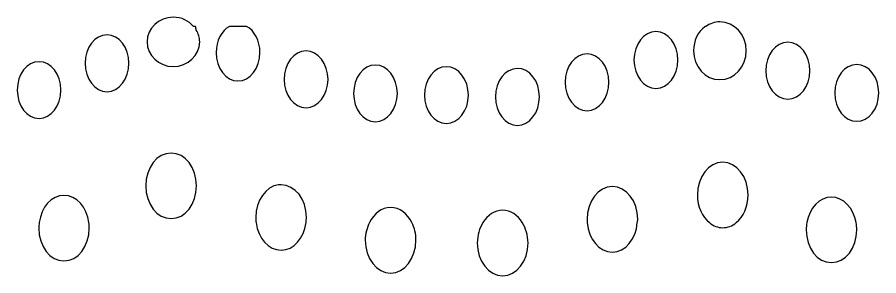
# Model space of a CAD drawing. Header units: centimetres. Extents: x -13.4 to 13.4, y -13.4 to 13.3.
# Drawn here: x -9.859 to -6.49, y -13.091 to -12.08 of the extents above; entities that cross this region are included whole.
import ezdxf

# ---------------------------------------------------------------- set-up
doc = ezdxf.new("R2010")
doc.units = ezdxf.units.CM
doc.header["$MEASUREMENT"] = 0
doc.layers.add('Layer 1', color=7, linetype='Continuous')

msp = doc.modelspace()

# ---------------------------------------------------------------- linework, layer by layer
at = {"layer": 'Layer 1', "color": 22, "lineweight": 25}
for points, knots in [([(-9.24883, -12.08028), (-9.21664, -12.08028), (-9.18834, -12.09422), (-9.16945, -12.11583), (-9.16945, -12.11583), (-9.16945, -12.11583), (-9.16201, -12.11583), (-9.16201, -12.11583), (-9.16201, -12.11583), (-9.1606, -12.12063), (-9.15963, -12.12557), (-9.1587, -12.13071), (-9.1587, -12.13071), (-9.15077, -12.14433), (-9.14547, -12.15961), (-9.14547, -12.17618), (-9.14547, -12.17618), (-9.14547, -12.22931), (-9.19199, -12.27292), (-9.24882, -12.27292), (-9.24882, -12.27292), (-9.30565, -12.27292), (-9.35135, -12.22923), (-9.35135, -12.17618), (-9.35135, -12.17618), (-9.35135, -12.12321), (-9.30566, -12.08027), (-9.24882, -12.08027), (-9.24882, -12.08027), (-9.24882, -12.08027), (-9.24883, -12.08028), (-9.24883, -12.08028)], [0, 0, 0, 0, 0.1111111, 0.1111111, 0.1111111, 0.1111111, 0.2222222, 0.2222222, 0.2222222, 0.2222222, 0.3333333, 0.3333333, 0.3333333, 0.3333333, 0.4444444, 0.4444444, 0.4444444, 0.4444444, 0.5555556, 0.5555556, 0.5555556, 0.5555556, 0.6666667, 0.6666667, 0.6666667, 0.6666667, 0.7777778, 0.7777778, 0.7777778, 0.7777778, 1, 1, 1, 1]), ([(-9.02889, -12.11582), (-9.02889, -12.11582), (-8.96192, -12.11582), (-8.96192, -12.11582), (-8.96192, -12.11582), (-8.93112, -12.13272), (-8.90983, -12.17239), (-8.90983, -12.21835), (-8.90983, -12.21835), (-8.90983, -12.27963), (-8.94848, -12.32914), (-8.99582, -12.32914), (-8.99582, -12.32914), (-9.04316, -12.32914), (-9.08098, -12.27962), (-9.08098, -12.21835), (-9.08098, -12.21835), (-9.08098, -12.17239), (-9.05969, -12.13272), (-9.02889, -12.11582)], [0, 0, 0, 0, 0.1666667, 0.1666667, 0.1666667, 0.1666667, 0.3333333, 0.3333333, 0.3333333, 0.3333333, 0.5, 0.5, 0.5, 0.5, 0.6666667, 0.6666667, 0.6666667, 0.6666667, 1, 1, 1, 1]), ([(-7.11149, -12.09846), (-7.05466, -12.09846), (-7.00814, -12.14863), (-7.00814, -12.21091), (-7.00814, -12.21091), (-7.00814, -12.2731), (-7.05466, -12.32418), (-7.11149, -12.32418), (-7.11149, -12.32418), (-7.16832, -12.32418), (-7.21402, -12.27318), (-7.21402, -12.21091), (-7.21402, -12.21091), (-7.21402, -12.17191), (-7.19676, -12.13776), (-7.16937, -12.11748), (-7.16937, -12.11748), (-7.16926, -12.11748), (-7.16866, -12.11748), (-7.16854, -12.11748), (-7.16854, -12.11748), (-7.16814, -12.11706), (-7.16812, -12.11624), (-7.16771, -12.11584), (-7.16771, -12.11584), (-7.16771, -12.11584), (-7.16606, -12.11584), (-7.16606, -12.11584), (-7.16606, -12.11584), (-7.15023, -12.10497), (-7.13154, -12.09848), (-7.11149, -12.09848), (-7.11149, -12.09848), (-7.11149, -12.09848), (-7.11149, -12.09846), (-7.11149, -12.09846)], [0, 0, 0, 0, 0.1, 0.1, 0.1, 0.1, 0.2, 0.2, 0.2, 0.2, 0.3, 0.3, 0.3, 0.3, 0.4, 0.4, 0.4, 0.4, 0.5, 0.5, 0.5, 0.5, 0.6, 0.6, 0.6, 0.6, 0.7, 0.7, 0.7, 0.7, 0.8, 0.8, 0.8, 0.8, 1, 1, 1, 1]), ([(-9.50763, -12.14889), (-9.46029, -12.14889), (-9.42247, -12.19841), (-9.42247, -12.25968), (-9.42247, -12.25968), (-9.42247, -12.32096), (-9.4603, -12.3713), (-9.50763, -12.3713), (-9.50763, -12.3713), (-9.55497, -12.37156), (-9.59362, -12.32096), (-9.59362, -12.25968), (-9.59362, -12.25968), (-9.59362, -12.1984), (-9.55497, -12.14889), (-9.50763, -12.14889)], [0, 0, 0, 0, 0.2, 0.2, 0.2, 0.2, 0.4, 0.4, 0.4, 0.4, 0.6, 0.6, 0.6, 0.6, 1, 1, 1, 1]), ([(-7.36119, -12.13649), (-7.31385, -12.13675), (-7.2752, -12.186), (-7.2752, -12.24729), (-7.2752, -12.24729), (-7.2752, -12.30839), (-7.31385, -12.35891), (-7.36119, -12.35891), (-7.36119, -12.35891), (-7.40853, -12.35891), (-7.44718, -12.30857), (-7.44718, -12.24729), (-7.44718, -12.24729), (-7.44718, -12.18584), (-7.40853, -12.13649), (-7.36119, -12.13649)], [0, 0, 0, 0, 0.2, 0.2, 0.2, 0.2, 0.4, 0.4, 0.4, 0.4, 0.6, 0.6, 0.6, 0.6, 1, 1, 1, 1]), ([(-6.84526, -12.17783), (-6.79792, -12.17757), (-6.75927, -12.22817), (-6.75927, -12.28945), (-6.75927, -12.28945), (-6.75927, -12.35073), (-6.79792, -12.40024), (-6.84526, -12.40024), (-6.84526, -12.40024), (-6.8926, -12.40024), (-6.93125, -12.35072), (-6.93125, -12.28945), (-6.93125, -12.28945), (-6.93125, -12.22817), (-6.8926, -12.17783), (-6.84526, -12.17783)], [0, 0, 0, 0, 0.2, 0.2, 0.2, 0.2, 0.4, 0.4, 0.4, 0.4, 0.6, 0.6, 0.6, 0.6, 1, 1, 1, 1]), ([(-8.72959, -12.21173), (-8.68225, -12.21173), (-8.6436, -12.26207), (-8.6436, -12.32335), (-8.6436, -12.32335), (-8.6436, -12.38445), (-8.68225, -12.43414), (-8.72959, -12.43414), (-8.72959, -12.43414), (-8.77693, -12.4344), (-8.81558, -12.38462), (-8.81558, -12.32335), (-8.81558, -12.32335), (-8.81558, -12.2619), (-8.77693, -12.21173), (-8.72959, -12.21173)], [0, 0, 0, 0, 0.2, 0.2, 0.2, 0.2, 0.4, 0.4, 0.4, 0.4, 0.6, 0.6, 0.6, 0.6, 1, 1, 1, 1]), ([(-7.63074, -12.22331), (-7.5834, -12.22331), (-7.54475, -12.27283), (-7.54475, -12.3341), (-7.54475, -12.3341), (-7.54475, -12.39538), (-7.5834, -12.44572), (-7.63074, -12.44572), (-7.63074, -12.44572), (-7.67808, -12.44546), (-7.71673, -12.39538), (-7.71673, -12.3341), (-7.71673, -12.3341), (-7.71673, -12.27282), (-7.67808, -12.22331), (-7.63074, -12.22331)], [0, 0, 0, 0, 0.2, 0.2, 0.2, 0.2, 0.4, 0.4, 0.4, 0.4, 0.6, 0.6, 0.6, 0.6, 1, 1, 1, 1]), ([(-9.77386, -12.25391), (-9.72652, -12.25365), (-9.68787, -12.30343), (-9.68787, -12.3647), (-9.68787, -12.3647), (-9.68787, -12.42615), (-9.72652, -12.4755), (-9.77386, -12.4755), (-9.77386, -12.4755), (-9.8212, -12.47524), (-9.85902, -12.42599), (-9.85902, -12.3647), (-9.85902, -12.3647), (-9.85902, -12.3036), (-9.82119, -12.25391), (-9.77386, -12.25391)], [0, 0, 0, 0, 0.2, 0.2, 0.2, 0.2, 0.4, 0.4, 0.4, 0.4, 0.6, 0.6, 0.6, 0.6, 1, 1, 1, 1]), ([(-8.45839, -12.26714), (-8.41105, -12.26688), (-8.3724, -12.31666), (-8.3724, -12.37793), (-8.3724, -12.37793), (-8.3724, -12.43938), (-8.41105, -12.48873), (-8.45839, -12.48873), (-8.45839, -12.48873), (-8.50573, -12.48847), (-8.54355, -12.43922), (-8.54355, -12.37793), (-8.54355, -12.37793), (-8.54355, -12.31683), (-8.50572, -12.26714), (-8.45839, -12.26714)], [0, 0, 0, 0, 0.2, 0.2, 0.2, 0.2, 0.4, 0.4, 0.4, 0.4, 0.6, 0.6, 0.6, 0.6, 1, 1, 1, 1]), ([(-8.18057, -12.27376), (-8.13323, -12.2735), (-8.09458, -12.32327), (-8.09458, -12.38455), (-8.09458, -12.38455), (-8.09458, -12.446), (-8.13323, -12.49534), (-8.18057, -12.49535), (-8.18057, -12.49535), (-8.22791, -12.49509), (-8.26656, -12.44584), (-8.26656, -12.38455), (-8.26656, -12.38455), (-8.26656, -12.32345), (-8.22791, -12.27376), (-8.18057, -12.27376)], [0, 0, 0, 0, 0.2, 0.2, 0.2, 0.2, 0.4, 0.4, 0.4, 0.4, 0.6, 0.6, 0.6, 0.6, 1, 1, 1, 1]), ([(-7.90276, -12.28038), (-7.85542, -12.28012), (-7.81677, -12.32989), (-7.81677, -12.39117), (-7.81677, -12.39117), (-7.81677, -12.45262), (-7.85546, -12.50275), (-7.90276, -12.50279), (-7.90276, -12.50279), (-7.9501, -12.50279), (-7.98875, -12.45245), (-7.98875, -12.39117), (-7.98875, -12.39117), (-7.98875, -12.33007), (-7.9501, -12.28038), (-7.90276, -12.28038)], [0, 0, 0, 0, 0.2, 0.2, 0.2, 0.2, 0.4, 0.4, 0.4, 0.4, 0.6, 0.6, 0.6, 0.6, 1, 1, 1, 1]), ([(-6.57571, -12.26466), (-6.52837, -12.26466), (-6.48972, -12.315), (-6.48972, -12.37628), (-6.48972, -12.37628), (-6.48972, -12.43738), (-6.52837, -12.48707), (-6.57571, -12.48707), (-6.57571, -12.48707), (-6.62305, -12.48733), (-6.6617, -12.43756), (-6.6617, -12.37628), (-6.6617, -12.37628), (-6.6617, -12.31483), (-6.62305, -12.26466), (-6.57571, -12.26466)], [0, 0, 0, 0, 0.2, 0.2, 0.2, 0.2, 0.4, 0.4, 0.4, 0.4, 0.6, 0.6, 0.6, 0.6, 1, 1, 1, 1]), ([(-9.2571, -12.61111), (-9.20246, -12.61085), (-9.15788, -12.66849), (-9.15788, -12.73927), (-9.15788, -12.73927), (-9.15788, -12.81001), (-9.20246, -12.8676), (-9.2571, -12.86743), (-9.2571, -12.86743), (-9.31174, -12.86743), (-9.35632, -12.81005), (-9.35632, -12.73927), (-9.35632, -12.73927), (-9.35632, -12.66849), (-9.31174, -12.61111), (-9.2571, -12.61111)], [0, 0, 0, 0, 0.2, 0.2, 0.2, 0.2, 0.4, 0.4, 0.4, 0.4, 0.6, 0.6, 0.6, 0.6, 1, 1, 1, 1]), ([(-7.09992, -12.64666), (-7.04528, -12.64666), (-7.0007, -12.70422), (-7.0007, -12.77482), (-7.0007, -12.77482), (-7.0007, -12.8205), (-7.01922, -12.86044), (-7.047, -12.88314), (-7.047, -12.88314), (-7.06226, -12.89559), (-7.08053, -12.90298), (-7.09992, -12.90298), (-7.09992, -12.90298), (-7.11931, -12.90298), (-7.13675, -12.89559), (-7.15201, -12.88314), (-7.15201, -12.88314), (-7.1798, -12.86045), (-7.19914, -12.82053), (-7.19914, -12.77482), (-7.19914, -12.77482), (-7.19914, -12.70405), (-7.15456, -12.64666), (-7.09992, -12.64666)], [0, 0, 0, 0, 0.1428571, 0.1428571, 0.1428571, 0.1428571, 0.2857143, 0.2857143, 0.2857143, 0.2857143, 0.4285714, 0.4285714, 0.4285714, 0.4285714, 0.5714286, 0.5714286, 0.5714286, 0.5714286, 0.7142857, 0.7142857, 0.7142857, 0.7142857, 1, 1, 1, 1]), ([(-8.83707, -12.73513), (-8.83374, -12.73487), (-8.83056, -12.73513), (-8.82715, -12.73513), (-8.82715, -12.73513), (-8.77247, -12.73539), (-8.72793, -12.79155), (-8.72793, -12.86246), (-8.72793, -12.86246), (-8.72793, -12.8693), (-8.72878, -12.87658), (-8.72958, -12.88313), (-8.72958, -12.88313), (-8.73705, -12.94433), (-8.77776, -12.99062), (-8.82715, -12.99062), (-8.82715, -12.99062), (-8.87654, -12.99062), (-8.91725, -12.94433), (-8.92472, -12.88313), (-8.92472, -12.88313), (-8.92552, -12.87658), (-8.92641, -12.86927), (-8.92637, -12.86246), (-8.92637, -12.86246), (-8.92637, -12.7961), (-8.88697, -12.74169), (-8.83707, -12.73513)], [0, 0, 0, 0, 0.125, 0.125, 0.125, 0.125, 0.25, 0.25, 0.25, 0.25, 0.375, 0.375, 0.375, 0.375, 0.5, 0.5, 0.5, 0.5, 0.625, 0.625, 0.625, 0.625, 0.75, 0.75, 0.75, 0.75, 1, 1, 1, 1]), ([(-7.53152, -12.74174), (-7.47688, -12.742), (-7.4323, -12.79912), (-7.4323, -12.8699), (-7.4323, -12.8699), (-7.4323, -12.87426), (-7.43363, -12.87886), (-7.43395, -12.88313), (-7.43395, -12.88313), (-7.43898, -12.94781), (-7.48027, -12.99806), (-7.53152, -12.99806), (-7.53152, -12.99806), (-7.58277, -12.99806), (-7.62488, -12.94781), (-7.62991, -12.88313), (-7.62991, -12.88313), (-7.63023, -12.87886), (-7.63074, -12.87426), (-7.63074, -12.8699), (-7.63074, -12.8699), (-7.63074, -12.79912), (-7.58616, -12.74174), (-7.53152, -12.74174)], [0, 0, 0, 0, 0.1428571, 0.1428571, 0.1428571, 0.1428571, 0.2857143, 0.2857143, 0.2857143, 0.2857143, 0.4285714, 0.4285714, 0.4285714, 0.4285714, 0.5714286, 0.5714286, 0.5714286, 0.5714286, 0.7142857, 0.7142857, 0.7142857, 0.7142857, 1, 1, 1, 1]), ([(-9.6763, -12.77647), (-9.62733, -12.77647), (-9.58668, -12.82264), (-9.57873, -12.88313), (-9.57873, -12.88313), (-9.5778, -12.89014), (-9.57708, -12.89724), (-9.57708, -12.90463), (-9.57708, -12.90463), (-9.57708, -12.97537), (-9.62166, -13.03296), (-9.6763, -13.03279), (-9.6763, -13.03279), (-9.73094, -13.03279), (-9.77469, -12.97537), (-9.77469, -12.90463), (-9.77469, -12.90463), (-9.77469, -12.89724), (-9.77397, -12.89015), (-9.77304, -12.88313), (-9.77304, -12.88313), (-9.76509, -12.82264), (-9.72527, -12.77629), (-9.6763, -12.77647)], [0, 0, 0, 0, 0.1428571, 0.1428571, 0.1428571, 0.1428571, 0.2857143, 0.2857143, 0.2857143, 0.2857143, 0.4285714, 0.4285714, 0.4285714, 0.4285714, 0.5714286, 0.5714286, 0.5714286, 0.5714286, 0.7142857, 0.7142857, 0.7142857, 0.7142857, 1, 1, 1, 1]), ([(-6.67493, -12.78309), (-6.62798, -12.78309), (-6.58829, -12.82626), (-6.57819, -12.88313), (-6.57819, -12.88313), (-6.57655, -12.89242), (-6.57571, -12.90133), (-6.57571, -12.91124), (-6.57571, -12.91124), (-6.57571, -12.98198), (-6.62029, -13.03957), (-6.67493, -13.0394), (-6.67493, -13.0394), (-6.72961, -13.0394), (-6.77339, -12.98198), (-6.77332, -12.91124), (-6.77332, -12.91124), (-6.77332, -12.90132), (-6.77247, -12.89243), (-6.77084, -12.88313), (-6.77084, -12.88313), (-6.76074, -12.82625), (-6.72194, -12.78309), (-6.67493, -12.78309)], [0, 0, 0, 0, 0.1428571, 0.1428571, 0.1428571, 0.1428571, 0.2857143, 0.2857143, 0.2857143, 0.2857143, 0.4285714, 0.4285714, 0.4285714, 0.4285714, 0.5714286, 0.5714286, 0.5714286, 0.5714286, 0.7142857, 0.7142857, 0.7142857, 0.7142857, 1, 1, 1, 1]), ([(-8.39886, -12.8236), (-8.36393, -12.8236), (-8.33298, -12.8477), (-8.31535, -12.88313), (-8.31535, -12.88313), (-8.30541, -12.90313), (-8.29964, -12.92623), (-8.29964, -12.95176), (-8.29964, -12.95176), (-8.29964, -13.0225), (-8.34422, -13.07992), (-8.39886, -13.07992), (-8.39886, -13.07992), (-8.4535, -13.07992), (-8.49808, -13.02249), (-8.49808, -12.95176), (-8.49808, -12.95176), (-8.49808, -12.9262), (-8.49148, -12.90309), (-8.48154, -12.88313), (-8.48154, -12.88313), (-8.46391, -12.84774), (-8.43379, -12.8236), (-8.39886, -12.8236)], [0, 0, 0, 0, 0.1428571, 0.1428571, 0.1428571, 0.1428571, 0.2857143, 0.2857143, 0.2857143, 0.2857143, 0.4285714, 0.4285714, 0.4285714, 0.4285714, 0.5714286, 0.5714286, 0.5714286, 0.5714286, 0.7142857, 0.7142857, 0.7142857, 0.7142857, 1, 1, 1, 1]), ([(-7.96064, -12.83434), (-7.92939, -12.83434), (-7.90188, -12.85388), (-7.88375, -12.88312), (-7.88375, -12.88312), (-7.87016, -12.90503), (-7.86143, -12.93217), (-7.86143, -12.9625), (-7.86143, -12.9625), (-7.86143, -13.03324), (-7.90601, -13.09048), (-7.96065, -13.09066), (-7.96065, -13.09066), (-8.01529, -13.09066), (-8.05987, -13.03324), (-8.05987, -12.9625), (-8.05987, -12.9625), (-8.05987, -12.93217), (-8.05113, -12.90507), (-8.03755, -12.88312), (-8.03755, -12.88312), (-8.01941, -12.85383), (-7.9919, -12.83434), (-7.96066, -12.83434), (-7.96066, -12.83434), (-7.96066, -12.83434), (-7.96064, -12.83434), (-7.96064, -12.83434)], [0, 0, 0, 0, 0.125, 0.125, 0.125, 0.125, 0.25, 0.25, 0.25, 0.25, 0.375, 0.375, 0.375, 0.375, 0.5, 0.5, 0.5, 0.5, 0.625, 0.625, 0.625, 0.625, 0.75, 0.75, 0.75, 0.75, 1, 1, 1, 1])]:
    msp.add_open_spline(points, degree=3, knots=knots, dxfattribs=at)

doc.saveas('drawing.dxf')
